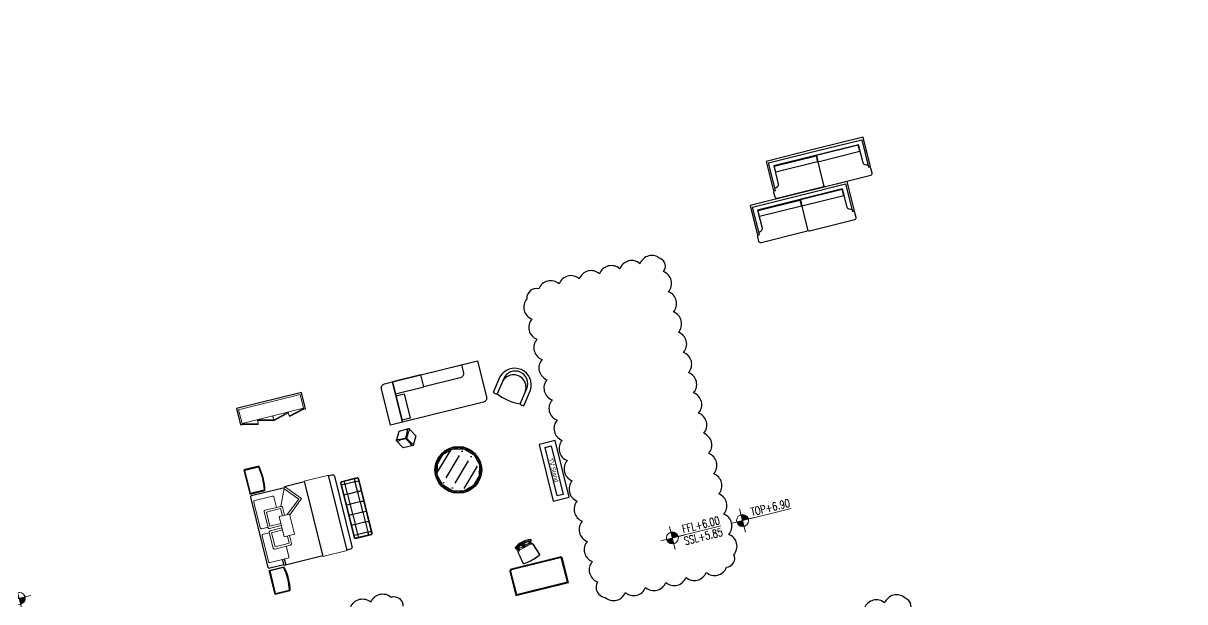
# Model space of a CAD drawing. Header units: inches. Extents: x -12478 to 399182, y -16583 to 525552.
# Drawn here: x 265274 to 293138, y 502382 to 516270 of the extents above; entities that cross this region are included whole.
import ezdxf
from ezdxf.enums import TextEntityAlignment as Align

# ---------------------------------------------------------------- set-up
doc = ezdxf.new("R2010")
doc.units = ezdxf.units.IN
doc.header["$LTSCALE"] = 1000
doc.header["$MEASUREMENT"] = 0
for name, color, linetype in [('8', 8, 'Continuous'), ('A-CLOUDS', 1, 'Continuous'), ('A-FURN', 253, 'Continuous')]:
    doc.layers.add(name, color=color, linetype=linetype)
doc.layers.add('A-FLOR-LEVL', color=4, linetype='Continuous', lineweight=18)
doc.styles.add('9999-DIM-SPC', font='simplex.shx', dxfattribs={"width": 0.75})
doc.styles.get("Standard").update_dxf_attribs({"font": 'arial.ttf'})
doc.dimstyles.new('0100-D-SPC', dxfattribs={"dimscale": 100, "dimtxt": 2, "dimasz": 2, "dimexe": 1, "dimexo": 2, "dimgap": 1, "dimtad": 1, "dimrnd": 0.05, "dimzin": 1, "dimdsep": 46, "dimtxsty": '9999-DIM-SPC', "dimblk": 'OBLIQUE', "dimcen": 2, "dimdle": 1, "dimclrd": 256, "dimclre": 252, "dimclrt": 256, "dimazin": 2, "dimtfac": 1, "dimtofl": 0, "dimtmove": 0, "dimatfit": 3, "dimfxl": 0.1, "dimtolj": 1, "dimtzin": 0, "dimlwd": 0, "dimlwe": 0, "dimarcsym": 0})

# ---------------------------------------------------------------- blocks, each defined once
blk = doc.blocks.new('_Oblique')
at = {"color": 0, "linetype": 'ByBlock', "lineweight": -2}
blk.add_line((-0.5, -0.5), (0.5, 0.5), dxfattribs=at)
blk = doc.blocks.new('tub chair-flat-1')
at = {"layer": 'A-FURN'}
for points in [[(186374, -58947), (186621, -58624, 0.908008), (185986, -58138), (185739, -58461)], [(186298, -58881), (186541, -58564, 1), (186065, -58199), (185822, -58517)], [(186481, -58643, 1), (186004, -58278)]]:
    blk.add_lwpolyline(points, format="xyb", dxfattribs=at)
for centre, radius, start, end in [((185893, -58320), 209, 222.3819, 250.1575), ((186792, -57743), 1241, 218.5761, 246.5471), ((186469, -58762), 209, 214.9657, 242.7413)]:
    blk.add_arc(centre, radius, start, end, dxfattribs=at)
blk = doc.blocks.new('t-flat-1')
at = {"layer": 'A-FURN'}
h = blk.add_hatch(dxfattribs=at)
h.set_pattern_fill('ACET-2D-ANSI36', color=256, scale=2000, angle=-13.9714)
h.set_pattern_definition([(45, (-558680.9, -37566.64), (-176.7767, 176.7767), [625, -125, 0, -125])])
h.paths.add_polyline_path([(-525281, 3596), (-525351, 3334), (-525281, 3073), (-525090, 2881), (-524828, 2811), (-524567, 2881), (-524375, 3073), (-524305, 3334), (-524375, 3596), (-524567, 3787), (-524828, 3857), (-525090, 3787)])
for points in [[(-525389, 3334), (-525314, 3615), (-525109, 3820), (-524828, 3895), (-524548, 3820), (-524343, 3615), (-524268, 3334), (-524343, 3054), (-524548, 2849), (-524828, 2774), (-525109, 2849), (-525314, 3054)], [(-525351, 3474), (-525211, 3717), (-524968, 3857), (-524688, 3857), (-524445, 3717), (-524305, 3474), (-524305, 3194), (-524445, 2951), (-524688, 2811), (-524968, 2811), (-525211, 2951), (-525351, 3194)], [(-525281, 3596), (-525090, 3787), (-524828, 3857), (-524567, 3787), (-524375, 3596), (-524305, 3334), (-524375, 3073), (-524567, 2881), (-524828, 2811), (-525090, 2881), (-525281, 3073), (-525351, 3334)]]:
    blk.add_lwpolyline(points, close=True, dxfattribs=at)
blk.add_circle((-524828, 3334), 561, dxfattribs=at)
blk = doc.blocks.new('cabinet 160-flat-1')
at = {"layer": 'A-FURN', "lineweight": 0}
blk.add_line((-68351, 60195), (-69871, 60195), dxfattribs=at)
at = {"layer": 'A-FURN'}
blk.add_lwpolyline([(-68351, 60169), (-68311, 60169), (-68311, 60569), (-69911, 60569), (-69911, 60169), (-69871, 60169)], dxfattribs=at)
at = {"layer": 'A-FURN', "lineweight": 0}
blk.add_lwpolyline([(-69871, 60195), (-69871, 60529), (-68351, 60529), (-68351, 60195)], close=True, dxfattribs=at)
for points in [[(-69871, 60169), (-69866, 60188), (-69498, 60094), (-69503, 60075), (-69871, 60169)], [(-69491, 60169), (-69486, 60188), (-69118, 60094), (-69123, 60075), (-69491, 60169)], [(-68731, 60169), (-68736, 60188), (-69104, 60094), (-69099, 60075), (-68731, 60169)], [(-68351, 60169), (-68356, 60188), (-68724, 60094), (-68719, 60075), (-68351, 60169)]]:
    blk.add_lwpolyline(points, dxfattribs=at)
for centre, start, end in [((-69871, 60169), 348.7508, 4.0319), ((-69491, 60169), 348.7508, 4.0319), ((-68731, 60169), 175.9681, 191.2492), ((-68351, 60169), 175.9681, 191.2492)]:
    blk.add_arc(centre, 381, start, end, dxfattribs=at)
blk = doc.blocks.new('desk 130x64-flat-1')
at = {"layer": 'A-FURN'}
blk.add_lwpolyline([(-58441, 85843), (-57141, 85843), (-57141, 86433, 0.414214), (-57191, 86483), (-58391, 86483, 0.414214), (-58441, 86433), (-58441, 85843)], format="xyb", dxfattribs=at)
blk.add_lwpolyline([(-58421, 85863), (-57161, 85863), (-57161, 86433, 0.414214), (-57191, 86463), (-58391, 86463, 0.414214), (-58421, 86433)], format="xyb", close=True, dxfattribs=at)
blk = doc.blocks.new('side chair-flat-1')
at = {"layer": 'A-FURN', "lineweight": 0}
for p, q in [((82575, -46156), (82576, -46162)), ((82898, -46068), (82900, -46074))]:
    blk.add_line(p, q, dxfattribs=at)
at = {"layer": 'A-FURN'}
for points in [[(82702, -45981, -0.092051), (82919, -45962)], [(82702, -45981, 0.092051), (82504, -46075)]]:
    blk.add_lwpolyline(points, format="xyb", dxfattribs=at)
at = {"layer": 'A-FURN', "lineweight": 0}
for points in [[(82704, -45991, -0.090101), (82913, -45971)], [(82704, -45991, 0.090101), (82514, -46080)], [(82710, -46010, 0.090203), (82526, -46096)], [(82711, -46020, 0.088916), (82527, -46107)], [(82715, -46033, 0.070205), (82567, -46096)], [(82710, -46010, -0.090203), (82912, -45991)], [(82711, -46020, -0.08971), (82916, -46002)], [(82715, -46033, -0.070205), (82875, -46012)]]:
    blk.add_lwpolyline(points, format="xyb", dxfattribs=at)
at = {"layer": 'A-FURN'}
for points in [[(82919, -45962), (82918, -45972), (82913, -45971), (82912, -45991), (82917, -45992), (82916, -46002)], [(82504, -46075), (82510, -46083), (82514, -46080), (82526, -46096), (82522, -46099), (82527, -46107)]]:
    blk.add_lwpolyline(points, dxfattribs=at)
at = {"layer": 'A-FURN', "lineweight": 0}
for points in [[(82567, -46096), (82585, -46122), (82606, -46153), (82574, -46174), (82527, -46107)], [(82589, -46146), (82575, -46156), (82544, -46112)], [(82606, -46153), (82596, -46118), (82578, -46089)], [(82668, -46048), (82698, -46119), (82735, -46109)], [(82763, -46022), (82773, -46099), (82735, -46109)], [(82869, -46082), (82860, -46046), (82861, -46012)], [(82875, -46012), (82872, -46044), (82869, -46082), (82909, -46085), (82916, -46002)], [(82881, -46067), (82898, -46068), (82902, -46015)]]:
    blk.add_lwpolyline(points, dxfattribs=at)
for points in [[(82542, -46113), (82558, -46102), (82576, -46128), (82592, -46151), (82576, -46162)], [(82905, -46015), (82885, -46013), (82882, -46045), (82880, -46073), (82900, -46074)]]:
    blk.add_lwpolyline(points, close=True, dxfattribs=at)
at = {"layer": 'A-FURN', "lineweight": 0, "ltscale": 1000}
for points in [[(82557, -46153, 0.178169), (82548, -46213), (82599, -46478, 0.350561), (82635, -46502, 0.033305), (82833, -46464, 0.033305)], [(82563, -46162, 0.161703), (82558, -46211), (82608, -46476, 0.342379), (82634, -46492, 0.033277), (82830, -46454, 0.044666)], [(82690, -46100, -0.020381), (82610, -46113, 0.040484), (82596, -46118, 0.040484)], [(82604, -46146, 0.036391), (82738, -46119)], [(82868, -46075, -0.036391), (82738, -46119)], [(82770, -46078, 0.020381), (82846, -46049, -0.040484), (82860, -46046, -0.040484)], [(82911, -46066, -0.168478), (82942, -46107), (83033, -46360, -0.342379), (83019, -46388, -0.033277), (82830, -46454, -0.044666)], [(82912, -46055, -0.184014), (82952, -46103), (83042, -46357, -0.350561), (83023, -46397, -0.033305), (82833, -46464, -0.033305)]]:
    blk.add_lwpolyline(points, format="xyb", dxfattribs=at)
at = {"layer": 'A-FURN', "lineweight": 0}
blk.add_ellipse((82725, -46070), major_axis=(8.4, -30.7), ratio=0.57407, dxfattribs=at)
blk.add_ellipse((82722, -46060), major_axis=(-8.4, 30.7), ratio=0.57407, start_param=1.743058, end_param=4.540128, dxfattribs=at)
blk = doc.blocks.new('chaise 1-flat-1')
at = {"layer": 'A-FURN'}
for points in [[(-97083, -56754), (-97083, -55854, -0.414214), (-96983, -55754), (-96783, -55754), (-96783, -56754)], [(-94783, -56754), (-96783, -56754), (-96783, -55754), (-94683, -55754), (-94683, -56654, -0.414214)]]:
    blk.add_lwpolyline(points, format="xyb", close=True, dxfattribs=at)
blk.add_lwpolyline([(-96083, -55754), (-96783, -55754), (-96783, -56054), (-96083, -56054)], close=True, dxfattribs=at)
blk.add_lwpolyline([(-95083, -55754), (-95083, -55954, -0.414214), (-95183, -56054), (-96083, -56054), (-96083, -55754), (-95083, -55754)], format="xyb", dxfattribs=at)
blk.add_lwpolyline([(-96783, -56098), (-96583, -56098), (-96583, -56706), (-96783, -56706), (-96783, -56098)], dxfattribs=at)
blk = doc.blocks.new('BED BENCH 1-flat-1')
at = {"layer": 'A-FURN'}
for p, q in [((59145, -169126), (59145, -169071)), ((59395, -169126), (59395, -169071)), ((59135, -169136), (59055, -169136)), ((59135, -169136), (59055, -169136)), ((59135, -169386), (59055, -169386)), ((59145, -169376), (59145, -169146)), ((59145, -169626), (59145, -169396)), ((59385, -169136), (59155, -169136)), ((59385, -169136), (59155, -169136)), ((59385, -169386), (59155, -169386)), ((59395, -169376), (59395, -169146)), ((59395, -169626), (59395, -169396)), ((59405, -169136), (59485, -169136)), ((59405, -169136), (59485, -169136)), ((59485, -169386), (59405, -169386)), ((59405, -169386), (59485, -169386)), ((59135, -169636), (59055, -169636)), ((59135, -169636), (59055, -169636)), ((59145, -169646), (59145, -169876)), ((59385, -169636), (59155, -169636)), ((59395, -169646), (59395, -169876)), ((59485, -169636), (59405, -169636)), ((59405, -169636), (59485, -169636)), ((59135, -169886), (59055, -169886)), ((59145, -169896), (59145, -170126)), ((59385, -169886), (59155, -169886)), ((59395, -169896), (59395, -170126)), ((59405, -169886), (59485, -169886)), ((59135, -170136), (59055, -170136)), ((59145, -170146), (59145, -170376)), ((59385, -170136), (59155, -170136)), ((59395, -170146), (59395, -170376)), ((59405, -170136), (59485, -170136)), ((59135, -170386), (59055, -170386)), ((59145, -170396), (59145, -170451)), ((59385, -170386), (59155, -170386)), ((59395, -170396), (59395, -170451)), ((59405, -170386), (59485, -170386))]:
    blk.add_line(p, q, dxfattribs=at)
blk.add_lwpolyline([(59075, -169061, 0.414214), (59045, -169091), (59045, -170431, 0.414214), (59075, -170461), (59465, -170461, 0.414214), (59495, -170431), (59495, -169091, 0.414214), (59465, -169061), (59075, -169061)], format="xyb", dxfattribs=at)
blk.add_lwpolyline([(59075, -169071, 0.414214), (59055, -169091), (59055, -170431, 0.414214), (59075, -170451), (59465, -170451, 0.414214), (59485, -170431), (59485, -169091, 0.414214), (59465, -169071)], format="xyb", close=True, dxfattribs=at)
for centre in [(59145, -169136), (59145, -169136), (59395, -169136), (59395, -169136), (59145, -169386), (59395, -169386), (59145, -169636), (59395, -169636), (59145, -169886), (59395, -169886), (59145, -170136), (59395, -170136), (59145, -170386), (59395, -170386)]:
    blk.add_circle(centre, 10, dxfattribs=at)
blk = doc.blocks.new('night table 1-flat-1')
at = {"layer": 'A-FURN'}
blk.add_lwpolyline([(57301, -166673), (57301, -166073), (57668, -166073, -0.108982), (57668, -166673), (57301, -166673)], format="xyb", dxfattribs=at)
at = {"layer": 'A-FURN', "lineweight": 0}
for points in [[(57306, -166668), (57306, -166078), (57664, -166078, -0.107518), (57664, -166668)], [(57321, -166653), (57321, -166093), (57652, -166093, -0.103071), (57652, -166653)]]:
    blk.add_lwpolyline(points, format="xyb", close=True, dxfattribs=at)
blk = doc.blocks.new('night table 1-flat-2')
at = {"layer": 'A-FURN'}
blk.add_lwpolyline([(57301, 166673), (57301, 166073), (57668, 166073, 0.108982), (57668, 166673), (57301, 166673)], format="xyb", dxfattribs=at)
at = {"layer": 'A-FURN', "lineweight": 0}
for points in [[(57306, 166668), (57306, 166078), (57664, 166078, 0.107518), (57664, 166668)], [(57321, 166653), (57321, 166093), (57652, 166093, 0.103071), (57652, 166653)]]:
    blk.add_lwpolyline(points, format="xyb", close=True, dxfattribs=at)
blk = doc.blocks.new('bed 180 a-flat-1')
at = {"layer": 'A-FURN', "lineweight": 0}
for p, q in [((58104, 170561), (58104, 168698)), ((58684, 170561), (58684, 168698))]:
    blk.add_line(p, q, dxfattribs=at)
at = {"layer": 'A-FURN'}
for p, q in [((57137, 168710), (57137, 168862)), ((57187, 168710), (57187, 168862))]:
    blk.add_line(p, q, dxfattribs=at)
for points in [[(57137, 168730), (56788, 168730, -0.414214), (56758, 168760), (56758, 170500, -0.414214), (56788, 170530), (57600, 170530)], [(58694, 170550), (58778, 170550, -0.414214), (58828, 170500), (58828, 168760, -0.414212), (58778, 168710), (58694, 168710)]]:
    blk.add_lwpolyline(points, format="xyb", dxfattribs=at)
at = {"layer": 'A-FURN', "lineweight": 0}
for points in [[(57405, 170109), (57609, 170550), (57933, 170168), (57565, 169863)], [(58694, 168698), (58694, 170561), (58094, 170561), (58094, 168698), (58694, 168698)], [(57586, 170500), (57863, 170174), (57507, 169880)], [(57385, 169880), (57385, 170059), (57035, 170059), (57035, 169709), (57305, 169709)], [(57305, 169380), (57305, 169880), (57565, 169880), (57565, 169380), (57305, 169380)], [(57385, 169380), (57385, 169200), (57035, 169200), (57035, 169550), (57305, 169550)]]:
    blk.add_lwpolyline(points, dxfattribs=at)
at = {"layer": 'A-FURN'}
for points in [[(57609, 170550), (58094, 170550)], [(58094, 168710), (57137, 168710)]]:
    blk.add_lwpolyline(points, dxfattribs=at)
at = {"layer": 'A-FURN', "lineweight": 0}
for points in [[(56985, 169697), (56830, 169697, -0.414214), (56800, 169727), (56800, 170367, -0.414214), (56830, 170397), (57270, 170397, -0.414214), (57300, 170367), (57300, 170109)], [(57435, 169880), (57435, 170079, 0.414214), (57405, 170109), (57015, 170109, 0.414214), (56985, 170079), (56985, 169689, 0.414214), (57015, 169659), (57305, 169659)], [(56985, 169562), (56830, 169562, 0.414214), (56800, 169532), (56800, 168892, 0.414214), (56830, 168862), (57270, 168862, 0.414214), (57300, 168892), (57300, 169150)], [(57435, 169380), (57435, 169180, -0.414214), (57405, 169150), (57015, 169150, -0.414214), (56985, 169180), (56985, 169570, -0.414214), (57015, 169600), (57305, 169600)]]:
    blk.add_lwpolyline(points, format="xyb", dxfattribs=at)
blk = doc.blocks.new('sofa240')
at = {"layer": 'A-FURN', "ltscale": 1000, "elevation": 0}
for points in [[(13210, -181505), (12470, -181505, -0.414214), (12430, -181465), (12429, -180345, -0.414214), (12469, -180305), (12589, -180305, -0.414214), (12629, -180345), (12629, -180355)], [(12680, -182655, -0.361318), (12761, -182555), (13210, -182555), (13209, -180455), (12761, -180455, -0.361318), (12679, -180355)], [(13210, -181505), (12470, -181505, 0.414214), (12430, -181545), (12430, -182665, 0.414214), (12470, -182705), (12590, -182705, 0.414214), (12630, -182665), (12630, -182655)]]:
    blk.add_lwpolyline(points, format="xyb", dxfattribs=at)
blk.add_lwpolyline([(13310, -181505), (13310, -182655), (12630, -182655), (12630, -182705), (13360, -182705), (13360, -181505), (13359, -180305), (12629, -180305), (12629, -180355), (13309, -180355)], close=True, dxfattribs=at)
for points in [[(13199, -180465), (13200, -181500), (13050, -181500), (13049, -180465), (13199, -180465)], [(13200, -182545), (13200, -181510), (13050, -181510), (13050, -182545), (13200, -182545)]]:
    blk.add_lwpolyline(points, dxfattribs=at)
blk = doc.blocks.new('*U6')
for p, q in [((0, -3), (0, 3)), ((-3, 0), (3, 0))]:
    blk.add_line(p, q)
at = {"color": 252, "const_width": 1.5}
for points in [[(-0.75, 0, -0.414214), (0, 0.75, -1)], [(0, -0.75, 0.414214), (0.75, 0, 1)]]:
    blk.add_lwpolyline(points, format="xyb", dxfattribs=at)
blk.add_circle((0, 0), 1.5)
at = {"insert": (-113.12, 100), "char_height": 200, "attachment_point": 3, "style": '9999-DIM-SPC'}
blk.add_mtext('\\A1;', dxfattribs=at)
at = {"style": '9999-DIM-SPC', "width": 0.75}
blk.add_attdef('0000.00', text='', height=2, dxfattribs=at).set_placement((-3.66, 0.5), align=Align.RIGHT)
blk.add_attdef('X.X.X', text='', height=2, dxfattribs=at).set_placement((-9.01, -0.5), align=Align.TOP_RIGHT)
blk.add_leader([(0, 0), (-7.67, 0), (-12.51, 0)], dimstyle='0100-D-SPC', override={"dimgap": 1, "dimtad": 0, "dimldrblk": 'None'})
blk = doc.blocks.new('*U53')
for p, q in [((0, -3), (0, 3)), ((3, 0), (-3, 0))]:
    blk.add_line(p, q)
at = {"color": 252, "const_width": 1.5}
for points in [[(0, -0.75, -0.414214), (-0.75, 0, -1)], [(0.75, 0, 0.414214), (0, 0.75, 1)]]:
    blk.add_lwpolyline(points, format="xyb", dxfattribs=at)
blk.add_circle((0, 0), 1.5)
at = {"insert": (113.12, 100), "char_height": 200, "attachment_point": 1, "style": '9999-DIM-SPC'}
blk.add_mtext('\\A1;', dxfattribs=at)
at = {"style": '9999-DIM-SPC', "width": 0.75}
blk.add_attdef('0000.00', text='', height=2, dxfattribs=at).set_placement((18.28, 8.92), align=Align.RIGHT)
blk.add_attdef('X.X.X', text='', height=2, dxfattribs=at).set_placement((18.28, 7.92), align=Align.TOP_RIGHT)
blk.add_leader([(0, 0), (7.67, 8.42), (18.28, 8.42)], dimstyle='0100-D-SPC', override={"dimgap": 1, "dimtad": 0, "dimldrblk": 'None'})

msp = doc.modelspace()

# ---------------------------------------------------------------- linework, layer by layer
at = {"layer": 'A-CLOUDS', "color": 12, "true_color": 0xe00000}
msp.add_lwpolyline([(280554, 510618.8, 0.5205671), (280068.7, 510498.1, 0.5205671), (279583.5, 510377.3, 0.5205671), (279098.3, 510256.6, 0.5205671), (278613.1, 510135.9, 0.5205671), (278127.9, 510015.2, 0.5205671), (277642.7, 509894.5, 0.5205671), (277356.3, 509654.1, 0.5205671), (277477.1, 509168.9, 0.5205671), (277597.8, 508683.7, 0.5205671), (277718.5, 508198.5, 0.5205671), (277839.2, 507713.3, 0.5205671), (277959.9, 507228.1, 0.5205671), (278080.7, 506742.9, 0.5205671), (278201.4, 506257.7, 0.5205671), (278322.1, 505772.5, 0.5205671), (278442.8, 505287.3, 0.5205671), (278563.5, 504802.1, 0.5205671), (278684.3, 504316.8, 0.5205671), (278805, 503831.6, 0.5205671), (278925.7, 503346.4, 0.5205671), (279046.4, 502861.2, 0.5205671), (279232.7, 502485, 0.5205671), (279717.9, 502605.7, 0.5205671), (280203.1, 502726.4, 0.5205671), (280688.3, 502847.2, 0.5205671), (281173.5, 502967.9, 0.5205671), (281658.7, 503088.6, 0.5205671), (282143.9, 503209.3, 0.5205671), (282321.3, 503515.2, 0.5205671), (282200.6, 504000.4, 0.5205671), (282079.9, 504485.6, 0.5205671), (281959.1, 504970.8, 0.5205671), (281838.4, 505456.1, 0.5205671), (281717.7, 505941.3, 0.5205671), (281597, 506426.5, 0.5205671), (281476.3, 506911.7, 0.5205671), (281355.6, 507396.9, 0.5205671), (281234.8, 507882.1, 0.5205671), (281114.1, 508367.3, 0.5205671), (280993.4, 508852.5, 0.5205671), (280872.7, 509337.7, 0.5205671), (280752, 509822.9, 0.5205671), (280631.2, 510308.1, 0.5205671)], format="xyb", close=True, dxfattribs=at)
for points in [[(273128.9, 502254.5, -0.5205671), (273614.1, 502375.3, -0.5205671), (274099.3, 502496, -0.5205671), (274380, 502276.7, -0.5205671)], [(286516.6, 502100.1, 0.5205671), (286423.4, 502474.6, 0.5205671), (285938.2, 502353.9, 0.5205671), (285453, 502233.1, 0.5205671)]]:
    msp.add_lwpolyline(points, format="xyb", dxfattribs=at)
at = {"layer": 'A-FURN', "elevation": 0}
for points in [[(274241.1, 506232.8), (274225, 506249.4), (274231.4, 506271.6), (274287.2, 506285.5), (274295.4, 506277.2), (274449.9, 506315.6), (274493.9, 506468.6), (274485.8, 506476.9), (274501.8, 506532.4), (274524.2, 506538), (274540.2, 506521.4), (274524.3, 506465.9), (274513.1, 506463.1), (274469.1, 506310.1), (274579.6, 506195.6), (274590.9, 506198.4), (274630.9, 506156.8), (274624.6, 506134.6), (274602.1, 506129), (274562.1, 506170.6), (274565.3, 506181.7), (274454.7, 506296.2), (274300.3, 506257.8), (274296.8, 506246.6), (274241.1, 506232.8)], [(277984.8, 504796.8), (278373, 504893.4), (278035, 506252), (277646.8, 506155.4), (277984.8, 504796.8)], [(278227.3, 504961.2), (278081.8, 504925), (277792, 506089.5), (277937.6, 506125.7), (278227.3, 504961.2)]]:
    msp.add_lwpolyline(points, dxfattribs=at)
msp.add_lwpolyline([(274524.2, 506538), (274690.8, 506365.3), (274624.6, 506134.6), (274391.7, 506076.7), (274225, 506249.4), (274291.3, 506480.1)], close=True, dxfattribs=at)

# ---------------------------------------------------------------- block references
at = {"layer": '8', "color": 1, "rotation": 103.9714232829857}
for p in [(111348.9, 456458.6, 0), (110963, 455396.2, 0)]:
    msp.add_blockref('sofa240', p, dxfattribs=at)
at = {"layer": 'A-FLOR-LEVL'}
ref = msp.add_blockref('*U6', (282529.5, 504332.4, 0), dxfattribs=dict(at, xscale=-95.99999999999979, yscale=95.99999999999973, zscale=95.99999999999974, rotation=13.97142193979294))
ref.add_attrib('0000.00', 'TOP+6.90', dxfattribs={"layer": '0', "height": 192, "rotation": 13.97142, "style": '9999-DIM-SPC', "width": 0.75}).set_placement((283683.7, 504669, 0), align=Align.RIGHT)
ref = msp.add_blockref('*U6', (280846.4, 503913.6, 0), dxfattribs=dict(at, xscale=-95.99999999999979, yscale=95.99999999999973, zscale=95.99999999999974, rotation=13.97142193979294))
ref.add_attrib('0000.00', 'FFL+6.00', dxfattribs={"layer": '0', "height": 192, "rotation": 13.97142, "style": '9999-DIM-SPC', "width": 0.75}).set_placement((282000.6, 504250.3, 0), align=Align.RIGHT)
ref.add_attrib('X.X.X', 'SSL+5.85', dxfattribs={"layer": '0', "height": 192, "rotation": 13.97142, "style": '9999-DIM-SPC', "width": 0.75}).set_placement((282023.8, 504157.1, 0), align=Align.TOP_RIGHT)
ref = msp.add_blockref('*U6', (266612.8, 499967.8, 0), dxfattribs=dict(at, xscale=-95.99999999999979, yscale=95.99999999999973, zscale=95.99999999999974, rotation=13.97142193979294))
ref.add_attrib('0000.00', 'FFL+6.00', dxfattribs={"layer": '0', "height": 192, "rotation": 13.97142, "style": '9999-DIM-SPC', "width": 0.75}).set_placement((267767.1, 500304.5, 0), align=Align.RIGHT)
ref.add_attrib('X.X.X', 'SSL+5.90', dxfattribs={"layer": '0', "height": 192, "rotation": 13.97142, "style": '9999-DIM-SPC', "width": 0.75}).set_placement((267790.3, 500211.3, 0), align=Align.TOP_RIGHT)
ref = msp.add_blockref('*U53', (265176.9, 502464.1, 0), dxfattribs=dict(at, xscale=-95.99999999999979, yscale=95.99999999999973, zscale=95.99999999999974, rotation=13.97142193979294))
ref.add_attrib('0000.00', 'TOP+6.90', dxfattribs={"layer": '0', "height": 192, "rotation": 13.97142, "style": '9999-DIM-SPC', "width": 0.75}).set_placement((264272.3, 503121.8, 0), align=Align.RIGHT)
ref = msp.add_blockref('*U6', (268695.6, 491606.6, 0), dxfattribs=dict(at, xscale=-95.99999999999979, yscale=95.99999999999973, zscale=95.99999999999974, rotation=13.97142193979294))
ref.add_attrib('0000.00', 'FFL+6.00', dxfattribs={"layer": '0', "height": 192, "rotation": 13.97142, "style": '9999-DIM-SPC', "width": 0.75}).set_placement((269849.8, 491943.3, 0), align=Align.RIGHT)
ref.add_attrib('X.X.X', 'SSL+5.90', dxfattribs={"layer": '0', "height": 192, "rotation": 13.97142, "style": '9999-DIM-SPC', "width": 0.75}).set_placement((269873, 491850.1, 0), align=Align.TOP_RIGHT)
at = {"layer": 'A-FURN', "rotation": 13.97142328298572}
for name, p in [('chaise 1-flat-1', (354592.4, 585134, 0)), ('tub chair-flat-1', (82188.6, 519294.3, 0)), ('cabinet 160-flat-1', (352859.1, 465120.5, 0)), ('t-flat-1', (785817.5, 629026.6, 0)), ('night table 1-flat-2', (255204.6, 329972.8, 0)), ('bed 180 a-flat-1', (256817.6, 325736.5, 0)), ('BED BENCH 1-flat-1', (174763.5, 655059.2, 0)), ('side chair-flat-1', (185883.9, 528470.4, 0)), ('night table 1-flat-1', (175467.6, 650461.4, 0)), ('desk 130x64-flat-1', (354527.5, 433339.9, 0))]:
    msp.add_blockref(name, p, dxfattribs=at)

# ---------------------------------------------------------------- texts
at = {"layer": 'A-FURN', "insert": (278136.7, 505201.7, 0), "char_height": 100, "width": 728.222, "attachment_point": 3, "rotation": 283.97142}
msp.add_mtext('\\pxqc;TV Stand', dxfattribs=at)

doc.saveas('drawing.dxf')
